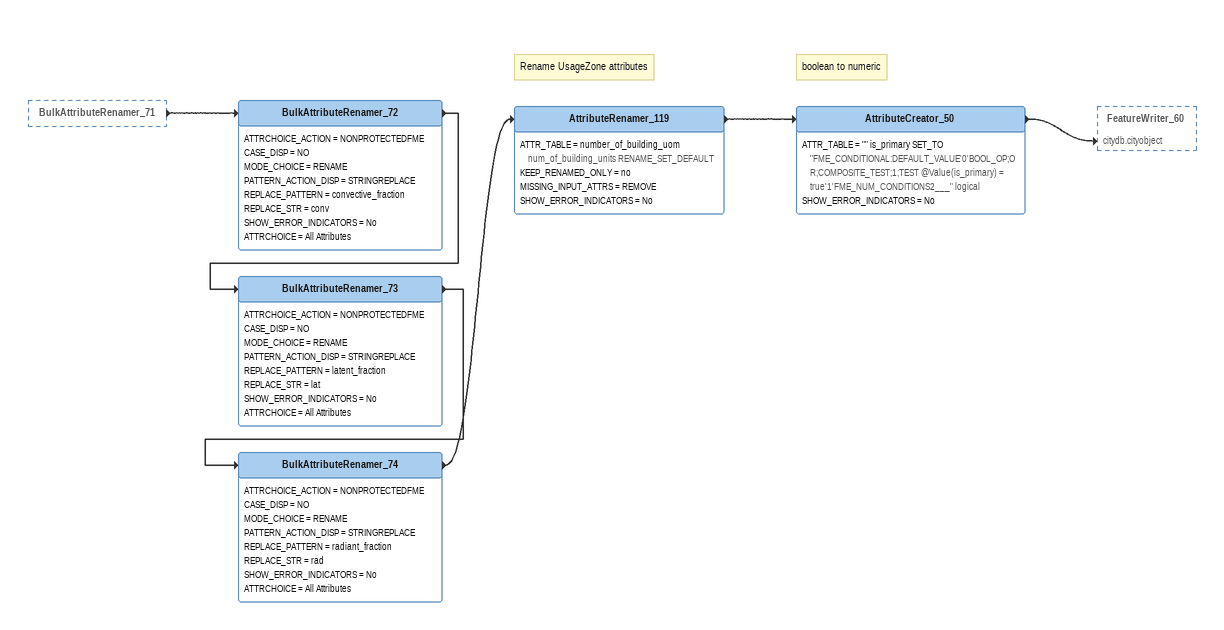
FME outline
BulkAttributeRenamer_71 [outside]
    -> BulkAttributeRenamer_72
BulkAttributeRenamer_72
    ATTRCHOICE_ACTION = NONPROTECTEDFME
    CASE_DISP = NO
    MODE_CHOICE = RENAME
    PATTERN_ACTION_DISP = STRINGREPLACE
    REPLACE_PATTERN = convective_fraction
    REPLACE_STR = conv
    SHOW_ERROR_INDICATORS = No
    ATTRCHOICE = All Attributes
    -> BulkAttributeRenamer_73
BulkAttributeRenamer_73
    ATTRCHOICE_ACTION = NONPROTECTEDFME
    CASE_DISP = NO
    MODE_CHOICE = RENAME
    PATTERN_ACTION_DISP = STRINGREPLACE
    REPLACE_PATTERN = latent_fraction
    REPLACE_STR = lat
    SHOW_ERROR_INDICATORS = No
    ATTRCHOICE = All Attributes
    -> BulkAttributeRenamer_74
BulkAttributeRenamer_74
    ATTRCHOICE_ACTION = NONPROTECTEDFME
    CASE_DISP = NO
    MODE_CHOICE = RENAME
    PATTERN_ACTION_DISP = STRINGREPLACE
    REPLACE_PATTERN = radiant_fraction
    REPLACE_STR = rad
    SHOW_ERROR_INDICATORS = No
    ATTRCHOICE = All Attributes
    -> AttributeRenamer_119
Note: Rename UsageZone attributes
AttributeRenamer_119
    ATTR_TABLE = number_of_building_uom num_of_building_units RENAME_SET_DEFAULT
    KEEP_RENAMED_ONLY = no
    MISSING_INPUT_ATTRS = REMOVE
    SHOW_ERROR_INDICATORS = No
    -> AttributeCreator_50
Note: boolean to numeric
AttributeCreator_50
    ATTR_TABLE = "" is_primary SET_TO "FME_CONDITIONAL:DEFAULT_VALUE'0'BOOL_OP;OR;COMPOSITE_TEST;1;TEST @Value(is_primary) = true'1'FME_NUM_CONDITIONS2___" logical
    SHOW_ERROR_INDICATORS = No
    -> FeatureWriter_60 [citydb.cityobject]
